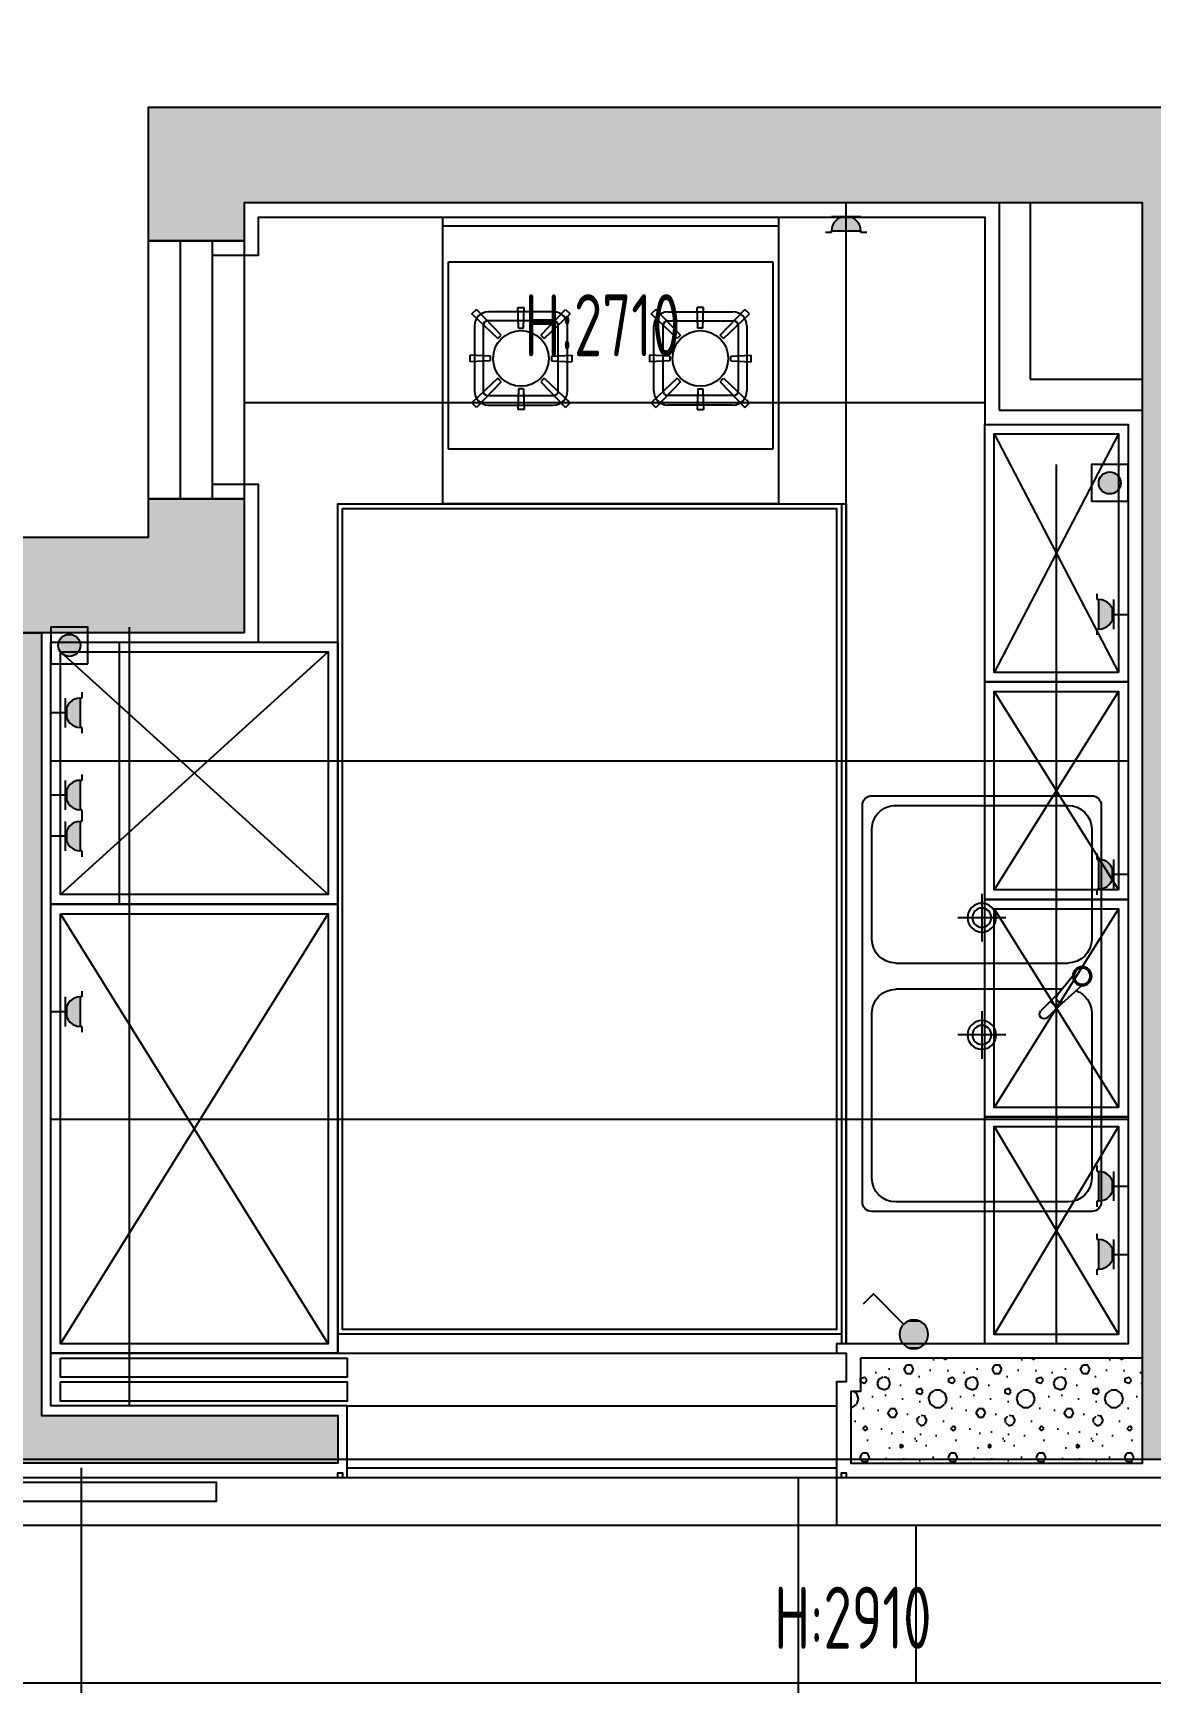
# Model space of a CAD drawing. Header units: millimetres. Extents: x -108767 to 78913, y -380878 to 1470.
# Drawn here: x 36979 to 39318, y -219577 to -216123 of the extents above; entities that cross this region are included whole.
import ezdxf

# ---------------------------------------------------------------- set-up
doc = ezdxf.new("R2010")
doc.units = ezdxf.units.MM
doc.header["$LTSCALE"] = 10
for name, color, linetype in [('012到顶家具', 55, 'Continuous'), ('NW-01-wall(原有墙体)', 255, 'Continuous'), ('NW-01wall(新墙体)', 140, 'Continuous'), ('NW-01梁', 4, 'Continuous'), ('NW-02-fix(到顶家具)', 54, 'Continuous'), ('NW-02-light(平面灯具)', 12, 'Continuous'), ('NW-02-厨卫具', 44, 'Continuous'), ('NW-02-石材完成线', 153, 'Continuous'), ('NW-03-地面铺装', 8, 'Continuous'), ('NW-04-天花造型粗线', 163, 'Continuous'), ('NW-04-天花造型细线', 32, 'Continuous'), ('NW-05-造型粗线', 161, 'Continuous'), ('NW-door(门扇)', 12, 'Continuous'), ('NW-完成面（用于平面）', 43, 'Continuous'), ('NW-开关插座', 117, 'Continuous'), ('NW-开关面板', 147, 'Continuous'), ('NW-强弱电插座', 223, 'Continuous'), ('NW-强电插座', 223, 'Continuous'), ('平面图', 7, 'Continuous')]:
    doc.layers.add(name, color=color, linetype=linetype)
doc.styles.get("Standard").update_dxf_attribs({"font": ''})
doc.styles.add('TSSD_REIN', font='tssdeng.shx', dxfattribs={"width": 0.7, "bigfont": 'hztxt.shx'})
doc.styles.add('宋体', font='', dxfattribs={"width": 0.8})
doc.styles.get('Standard').set_extended_font_data('SimSun')
doc.styles.get('宋体').set_extended_font_data('SimSun')
doc.linetypes.add('铝质LED灯条', pattern='A,12.7,-5.08,["AL.LED",宋体,S=2.54,R=0,X=-2.54,Y=-1.27],-10', length=27.78)

# ---------------------------------------------------------------- blocks, each defined once
blk = doc.blocks.new('2.4_B-003')
at = {"layer": 'NW-02-厨卫具', "color": 8}
for p, q in [((-35.1, 0), (35.1, 0)), ((-35.1, -60), (-35.1, 0)), ((33.92, -9.35), (33.92, -48.6)), ((-29.02, -20.28), (-28.07, -19.33)), ((-23.62, -25.44), (-29.02, -20.28)), ((-22.91, -24.73), (-28.07, -19.33)), ((-11.93, -19.84), (-25.58, -19.84)), ((-19.43, -18.95), (-18.08, -18.95)), ((-19.26, -23.22), (-19.43, -18.95)), ((-18.26, -23.22), (-18.08, -18.95)), ((-14.61, -24.73), (-9.45, -19.33)), ((-13.9, -25.44), (-8.49, -20.28)), ((-9.45, -19.33), (-8.49, -20.28)), ((9.46, -19.33), (8.51, -20.28)), ((13.91, -25.44), (8.51, -20.28)), ((14.62, -24.73), (9.46, -19.33)), ((11.95, -19.84), (25.6, -19.84)), ((18.27, -23.22), (18.1, -18.95)), ((19.45, -18.95), (18.1, -18.95)), ((19.27, -23.22), (19.45, -18.95)), ((22.92, -24.73), (28.08, -19.33)), ((23.63, -25.44), (29.03, -20.28)), ((29.03, -20.28), (28.08, -19.33)), ((-28.51, -22.77), (-28.51, -36.42)), ((-26.67, -22.71), (-26.67, -36.39)), ((-11.97, -21.74), (-25.69, -21.74)), ((-19.26, -23.22), (-18.26, -23.22)), ((-11, -36.39), (-11, -22.71)), ((-9.01, -36.42), (-9.01, -22.77)), ((9.02, -36.42), (9.02, -22.77)), ((11.01, -36.39), (11.01, -22.71)), ((11.99, -21.74), (25.71, -21.74)), ((19.27, -23.22), (18.27, -23.22)), ((26.68, -22.71), (26.68, -36.39)), ((28.52, -22.77), (28.52, -36.42)), ((-23.62, -25.44), (-22.91, -24.73)), ((-14.61, -24.73), (-13.9, -25.44)), ((14.62, -24.73), (13.91, -25.44)), ((23.63, -25.44), (22.92, -24.73)), ((-25.13, -29.09), (-29.4, -28.92)), ((-29.4, -30.27), (-29.4, -28.92)), ((-25.13, -30.09), (-29.4, -30.27)), ((-25.13, -30.09), (-25.13, -29.09)), ((-12.39, -29.09), (-8.11, -28.92)), ((-12.39, -29.09), (-12.39, -30.09)), ((-12.39, -30.09), (-8.11, -30.27)), ((-8.11, -28.92), (-8.11, -30.27)), ((12.4, -29.09), (8.13, -28.92)), ((8.13, -28.92), (8.13, -30.27)), ((12.4, -30.09), (8.13, -30.27)), ((12.4, -29.09), (12.4, -30.09)), ((25.14, -29.09), (29.42, -28.92)), ((25.14, -30.09), (25.14, -29.09)), ((25.14, -30.09), (29.42, -30.27)), ((29.42, -30.27), (29.42, -28.92)), ((-23.62, -33.74), (-29.02, -38.9)), ((-22.91, -34.45), (-28.07, -39.86)), ((-22.91, -34.45), (-23.62, -33.74)), ((-13.9, -33.74), (-14.61, -34.45)), ((-14.61, -34.45), (-9.45, -39.86)), ((-13.9, -33.74), (-8.49, -38.9)), ((13.91, -33.74), (8.51, -38.9)), ((14.62, -34.45), (9.46, -39.86)), ((13.91, -33.74), (14.62, -34.45)), ((22.92, -34.45), (23.63, -33.74)), ((22.92, -34.45), (28.08, -39.86)), ((23.63, -33.74), (29.03, -38.9)), ((-25.69, -37.37), (-11.97, -37.37)), ((-19.26, -35.96), (-19.43, -40.24)), ((-18.26, -35.96), (-19.26, -35.96)), ((-18.26, -35.96), (-18.08, -40.24)), ((25.71, -37.37), (11.99, -37.37)), ((18.27, -35.96), (18.1, -40.24)), ((18.27, -35.96), (19.27, -35.96)), ((19.27, -35.96), (19.45, -40.24)), ((-28.07, -39.86), (-29.02, -38.9)), ((-25.58, -39.34), (-11.93, -39.34)), ((-18.08, -40.24), (-19.43, -40.24)), ((-8.49, -38.9), (-9.45, -39.86)), ((8.51, -38.9), (9.46, -39.86)), ((25.6, -39.34), (11.95, -39.34)), ((18.1, -40.24), (19.45, -40.24)), ((28.08, -39.86), (29.03, -38.9)), ((35.1, -60), (-35.1, -60))]:
    blk.add_line(p, q, dxfattribs=at)
at = {"layer": 'NW-02-厨卫具'}
for p, q in [((-35.1, 0), (35.1, 0)), ((-35.09, -1.86), (35.1, -1.86)), ((35.1, 0), (35.1, -60)), ((-33.9, -9.35), (33.92, -9.35)), ((-33.9, -48.6), (-33.9, -9.35)), ((33.92, -48.6), (-33.9, -48.6))]:
    blk.add_line(p, q, dxfattribs=at)
at = {"layer": 'NW-02-厨卫具', "color": 8}
for centre in [(-18.76, -29.59), (18.77, -29.59)]:
    blk.add_circle(centre, 5.83, dxfattribs=at)
for centre, radius, start, end in [((-25.58, -22.77), 2.92, 90, 179.9996), ((-11.93, -22.77), 2.92, 359.9989, 90), ((11.95, -22.77), 2.92, 90.0007, 180.0004), ((25.6, -22.77), 2.92, 0.0007, 90.0004), ((-25.69, -22.71), 0.975, 90, 180), ((-11.97, -22.71), 0.975, 0, 90), ((11.99, -22.71), 0.975, 90, 180), ((25.71, -22.71), 0.975, 0, 90), ((-25.58, -36.42), 2.92, 179.9996, 269.9993), ((-25.69, -36.39), 0.975, 180, 270), ((-11.97, -36.39), 0.975, 270, 0), ((-11.93, -36.42), 2.92, 269.9993, 359.9989), ((11.95, -36.42), 2.92, 180.0011, 270.0007), ((11.95, -36.42), 2.92, 180.0007, 270.0004), ((11.99, -36.39), 0.975, 180, 270), ((25.6, -36.42), 2.92, 269.9996, 359.9993), ((25.71, -36.39), 0.975, 270, 0)]:
    blk.add_arc(centre, radius, start, end, dxfattribs=at)
blk = doc.blocks.new('*U295')
at = {"layer": '012到顶家具'}
blk.add_lwpolyline([(0, -94), (60.01, -94), (60.01, 0), (0, 0)], close=True, dxfattribs=at)
at = {"layer": '012到顶家具', "color": 8}
blk.add_lwpolyline([(2, -92), (58.01, -92), (58.01, -2), (2, -2)], close=True, dxfattribs=at)
for points in [[(58.01, -2), (2, -92)], [(2, -2), (58.01, -92)]]:
    blk.add_lwpolyline(points, dxfattribs=at)
blk = doc.blocks.new('*U293')
at = {"layer": '012到顶家具'}
blk.add_lwpolyline([(0, -54.8), (60.01, -54.8), (60.01, 0), (0, 0)], close=True, dxfattribs=at)
at = {"layer": '012到顶家具', "color": 8}
blk.add_lwpolyline([(2, -52.8), (58.01, -52.8), (58.01, -2), (2, -2)], close=True, dxfattribs=at)
for points in [[(58.01, -2), (2, -52.8)], [(2, -2), (58.01, -52.8)]]:
    blk.add_lwpolyline(points, dxfattribs=at)
blk = doc.blocks.new('*U326')
at = {"layer": '012到顶家具'}
blk.add_lwpolyline([(0, -53.9), (30, -53.9), (30, 0), (0, 0)], close=True, dxfattribs=at)
at = {"layer": '012到顶家具', "color": 8}
blk.add_lwpolyline([(2, -51.9), (28, -51.9), (28, -2), (2, -2)], close=True, dxfattribs=at)
for points in [[(28, -2), (2, -51.9)], [(2, -2), (28, -51.9)]]:
    blk.add_lwpolyline(points, dxfattribs=at)
blk = doc.blocks.new('*U305')
at = {"layer": '012到顶家具'}
blk.add_lwpolyline([(0, -45.51), (30, -45.51), (30, 0), (0, 0)], close=True, dxfattribs=at)
at = {"layer": '012到顶家具', "color": 8}
blk.add_lwpolyline([(2, -43.51), (28, -43.51), (28, -2), (2, -2)], close=True, dxfattribs=at)
for points in [[(28, -2), (2, -43.51)], [(2, -2), (28, -43.51)]]:
    blk.add_lwpolyline(points, dxfattribs=at)
blk = doc.blocks.new('*U325')
at = {"layer": '012到顶家具'}
blk.add_lwpolyline([(0, -47.51), (30, -47.51), (30, 0), (0, 0)], close=True, dxfattribs=at)
at = {"layer": '012到顶家具', "color": 8}
blk.add_lwpolyline([(2, -45.51), (28, -45.51), (28, -2), (2, -2)], close=True, dxfattribs=at)
for points in [[(28, -2), (2, -45.51)], [(2, -2), (28, -45.51)]]:
    blk.add_lwpolyline(points, dxfattribs=at)
blk = doc.blocks.new('*U61')
h = blk.add_hatch(color=256)
h.dxf.hatch_style = 1
edge = h.paths.add_edge_path()
edge.add_arc((0, 40), 30, 0, 360)
blk.add_lwpolyline([(-50, -10), (50, -10), (50, 90), (-50, 90)], close=True)
blk.add_circle((0, 40), 30)
blk = doc.blocks.new('*U264')
at = {"layer": 'NW-强电插座', "xscale": 0.7704166666280803, "yscale": 0.7704166666280803, "zscale": 0.7704166666280803}
blk.add_blockref('*U61', (225.9, 1986.4), dxfattribs=at)
blk = doc.blocks.new('_LINKPT1')
blk.add_line((0, 0), (0, 0))
blk = doc.blocks.new('单相二三极安全插座')
at = {"linetype": 'Continuous'}
for p, q in [((-33.3, 49.9), (-23.8, 49.9)), ((-23.8, 49.9), (-23.8, 47.5)), ((-23.8, 47.5), (23.8, 47.5)), ((23.8, 49.9), (23.8, 47.5)), ((23.8, 49.9), (33.3, 49.9)), ((23.8, 23.8), (-23.8, 23.8)), ((0, 23.8), (0, 0))]:
    blk.add_line(p, q, dxfattribs=at)
blk.add_arc((0, 47.5), 23.8, 180, 0, dxfattribs=at)
for points in [[(20.6, 35.7), (-20.6, 35.7), (23.8, 47.5), (-23.8, 47.5)], [(11.9, 27), (-11.9, 27), (20.6, 35.7), (-20.6, 35.7)], [(0, 23.8), (0, 23.8), (11.9, 27), (-11.9, 27)]]:
    blk.add_solid(points, dxfattribs=at)
at = {"linetype": 'Continuous', "xscale": 0.0950808586651788, "yscale": 0.0950808586651788, "zscale": 0.0950808586651788}
blk.add_blockref('_LINKPT1', (0, 0), dxfattribs=at)
blk = doc.blocks.new('*U260')
at = {"layer": 'NW-强电插座', "xscale": 1.2943, "yscale": 1.2943, "zscale": 1.2943}
blk.add_blockref('单相二三极安全插座', (225.9, 1978.7), dxfattribs=at)
blk = doc.blocks.new('fgregrt')
at = {"layer": 'NW-开关面板'}
for p, q in [((5135.44, -371.79), (5136.16, -371.07)), ((5137.56, -373.9), (5135.44, -371.79))]:
    blk.add_line(p, q, dxfattribs=at)
blk.add_circle((5138.27, -374.61), 1, dxfattribs=at)
for points in [[(5137.27, -374.61), (5137.27, -374.61), (5137.4, -375.11), (5137.4, -374.11)], [(5137.4, -375.11), (5137.4, -374.11), (5137.77, -375.48), (5137.77, -373.74)], [(5137.77, -375.48), (5137.77, -373.74), (5138.27, -375.61), (5138.27, -373.61)], [(5138.77, -375.48), (5138.77, -373.74), (5138.27, -375.61), (5138.27, -373.61)], [(5139.14, -375.11), (5139.14, -374.11), (5138.77, -375.48), (5138.77, -373.74)], [(5139.27, -374.61), (5139.27, -374.61), (5139.14, -375.11), (5139.14, -374.11)]]:
    blk.add_solid(points, dxfattribs=at)
at = {"layer": 'NW-开关面板', "xscale": 4.805045045043872, "yscale": 4.805045045043872, "zscale": 4.805045045043872, "rotation": 90}
for p in [(5138.27, -373.61), (5137.27, -374.61), (5139.27, -374.61)]:
    blk.add_blockref('_LINKPT1', p, dxfattribs=at)
at = {"layer": 'NW-开关面板', "width": 0.8, "flags": 9}
blk.add_attdef('A', (5139.27, -374.61), '', height=0.0000961, rotation=90, dxfattribs=at)
blk = doc.blocks.new('*U267')
at = {"layer": 'NW-开关插座', "xscale": 30.1, "yscale": 30.1, "zscale": 30.1}
blk.add_blockref('fgregrt', (-154436, 13289.8), dxfattribs=at)
blk = doc.blocks.new('2.4_A-001')
at = {"layer": 'NW-02-厨卫具'}
for p, q in [((41.5, 0), (-41.5, 0)), ((-43.5, -2), (-43.5, -48)), ((-2, -2), (-36.5, -2)), ((36.5, -2), (13.5, -2)), ((43.5, -48), (43.5, -2)), ((-41.5, -7), (-41.5, -43)), ((3, -8.21), (3, -43)), ((8.5, -43), (8.5, -7)), ((41.5, -43), (41.5, -7)), ((-36.5, -48), (-2, -48)), ((13.5, -48), (36.5, -48)), ((-41.5, -50), (41.5, -50))]:
    blk.add_line(p, q, dxfattribs=at)
at = {"layer": 'NW-02-厨卫具', "color": 8}
for p, q in [((3.75, -4.13), (0.52, -7.68)), ((5.67, -6), (1.9, -9.12)), ((0.27, -8.07), (-2.9, -11.24)), ((2.74, -8.43), (-1.49, -12.65)), ((0.5, -10.67), (-0.92, -9.25)), ((-6.55, -20), (-6.55, -30)), ((17.99, -20), (17.99, -30)), ((-1.55, -25), (-11.55, -25)), ((22.99, -25), (12.99, -25))]:
    blk.add_line(p, q, dxfattribs=at)
for centre, radius in [((5.75, -4), 2), ((5.75, -4), 1.7), ((-6.55, -25), 3), ((-6.55, -25), 2), ((17.99, -25), 3), ((17.99, -25), 2)]:
    blk.add_circle(centre, radius, dxfattribs=at)
at = {"layer": 'NW-02-厨卫具'}
for centre, radius, start, end in [((-41.5, -2), 2, 90, 180), ((41.5, -2), 2, 0, 90), ((-36.5, -7), 5, 90, 180), ((-2, -7), 5, 20.0381, 90), ((13.5, -7), 5, 90, 180), ((36.5, -7), 5, 0, 90), ((-36.5, -43), 5, 180, 270), ((-2, -43), 5, 270, 0), ((13.5, -43), 5, 180, 270), ((36.5, -43), 5, 270, 0), ((-41.5, -48), 2, 180, 270), ((41.5, -48), 2, 270, 0)]:
    blk.add_arc(centre, radius, start, end, dxfattribs=at)
at = {"layer": 'NW-02-厨卫具', "color": 8}
for centre, start, end in [((1.22, -8.39), 133.6202, 313.6202), ((-2.2, -11.95), 135, 315)]:
    blk.add_arc(centre, 1, start, end, dxfattribs=at)

msp = doc.modelspace()

# ---------------------------------------------------------------- hatches: boundary and pattern name
at = {"layer": 'NW-01-wall(原有墙体)'}
h = msp.add_hatch(color=250, dxfattribs=at)
h.dxf.hatch_style = 1
h.paths.add_polyline_path([(37420.2, -216558.6), (37220.2, -216558.6), (37220.2, -216278.6), (46500.2, -216278.6), (46500.2, -216123.4), (46700.2, -216123.4), (46700.2, -217005.6), (46500.2, -217005.6), (46500.2, -216478), (39520.2, -216478), (39520.1, -219108.6), (39300.2, -219108.6), (39300.2, -216478.6), (37420.2, -216478.6)])
h = msp.add_hatch(color=250, dxfattribs=at)
h.dxf.hatch_style = 1
h.paths.add_polyline_path([(36430.2, -217378.6), (37420.2, -217378.6), (37420.2, -217098.6), (37220.2, -217098.6), (37220.2, -217178.6), (36430.2, -217178.6)])
at = {"layer": '平面图'}
h = msp.add_hatch(dxfattribs=at)
h.set_pattern_fill('14砌块砖隔墙', color=250, scale=184.459189, style=0, pattern_type=2)
h.set_pattern_definition([(0, (54.42, -56.26), (92.2296, 184.45919), [0, -184.45919]), (0, (-53.5, -81.16), (92.2296, 184.45919), [0, -184.45919]), (0, (6.46, -83), (92.2296, 184.45919), [0, -184.45919]), (0, (71.94, -28.6), (92.2296, 184.45919), [0, -184.45919]), (0, (-4.61, -92.23), (92.2296, 184.45919), [0, -184.45919]), (0, (90.39, 87.62), (92.2296, 184.45919), [0, -184.45919]), (0, (34.12, 72.86), (92.2296, 184.45919), [0, -184.45919]), (0, (63.64, 49.8), (92.2296, 184.45919), [0, -184.45919]), (0, (-86.7, 46.11), (92.2296, 184.45919), [0, -184.45919]), (0, (3.69, 37.81), (92.2296, 184.45919), [0, -184.45919]), (0, (-31.36, -9.22), (92.2296, 184.45919), [0, -184.45919]), (0, (-29.51, -78.4), (92.2296, 184.45919), [0, -184.45919]), (0, (39.66, -85.77), (92.2296, 184.45919), [0, -184.45919]), (0, (90.39, -4.61), (92.2296, 184.45919), [0, -184.45919]), (0, (-82.08, -33.2), (92.2296, 184.45919), [0, -184.45919]), (0, (-66.4, -1.84), (92.2296, 184.45919), [0, -184.45919]), (0, (5.53, -14.76), (92.2296, 184.45919), [0, -184.45919]), (0, (-20.29, -41.5), (92.2296, 184.45919), [0, -184.45919]), (0, (-35.05, 19.37), (92.2296, 184.45919), [0, -184.45919]), (0, (-11.99, 88.54), (92.2296, 184.45919), [0, -184.45919]), (0, (-74.7, -71.94), (92.2296, 184.45919), [0, -184.45919]), (0, (26.75, 50.73), (92.2296, 184.45919), [0, -184.45919]), (0, (-59.03, 53.5), (92.2296, 184.45919), [0, -184.45919]), (0, (-73.78, 77.47), (92.2296, 184.45919), [0, -184.45919]), (130.601294, (79.054, 29.865), (-461.14796828, 553.37757044), [8.09824, -3393.16109]), (18.434949, (65.878, 33.378), (461.1479726, 184.4591883), [8.33302, -1158.28932]), (90, (65.88, 25.47), (92.229595, 184.45919), [7.9054, -361.01297]), (161.565051, (73.784, 22.838), (-461.1479766, 184.459176), [8.33302, -1158.28932]), (53.130102, (73.784, 22.838), (92.2295947, 184.459189), [8.78377, -913.51216]), (135, (80.81, -71.15), (-92.229606, 184.459177), [7.45328, -514.2761]), (45, (70.27, -71.15), (92.229594, 184.459189), [7.45328, -514.2761]), (135, (75.54, -76.42), (-92.229606, 184.459177), [7.45328, -514.2761]), (45, (75.54, -76.42), (92.229594, 184.459189), [7.45328, -514.2761]), (116.56505, (-7.9, 52.7), (-1e-05, 368.91837), [9.82055, -196.41107]), (180, (-12.3, 61.49), (-92.2296, 184.45919), [10.54053, -173.91866]), (63.43495, (-27.23, 52.7), (1e-07, 368.91838), [9.82055, -196.41107]), (116.56505, (-22.84, 43.92), (-1e-05, 368.91837), [9.82055, -196.41107]), (0, (-22.84, 43.92), (92.2296, 184.45919), [10.54053, -173.91866]), (63.43495, (-12.3, 43.92), (1e-07, 368.91838), [9.82055, -196.41107]), (107.102728, (61.4864, -9.662), (-276.6887736, 922.29594868), [11.94722, -5005.8852]), (143.972626, (57.973, 1.757), (-1752.362276, 1291.21432354), [11.94722, -2496.96889]), (180, (48.31, 8.78), (-92.2296, 184.45919), [11.4189, -173.04028]), (36.027373, (27.23, 1.757), (1752.3622853, 1291.2143111), [11.94722, -2496.96889]), (71.565051, (23.716, -8.784), (276.6887854, 922.2959447), [11.11069, -1155.51165]), (107.102728, (27.23, -20.203), (-276.6887736, 922.29594868), [11.94722, -5005.8852]), (143.972626, (36.892, -27.23), (-1752.362276, 1291.21432354), [11.94722, -2496.96889]), (0, (36.9, -27.23), (92.2296, 184.45919), [11.4189, -173.04028]), (36.027373, (48.311, -27.23), (1752.3622853, 1291.2143111), [11.94722, -2496.96889]), (71.565051, (57.973, -20.203), (276.6887854, 922.2959447), [11.11069, -1155.51165]), (150.255118, (63.243, 76.419), (-276.6887842, 184.4591867), [7.0817, -1480.07582]), (90, (57.09, 72.905), (92.229595, 184.45919), [7.02702, -361.89135]), (29.744881, (57.095, 72.905), (276.6887837, 184.4591882), [7.0817, -1480.07582]), (116.56505, (20.2, -54.46), (-1e-05, 368.91837), [9.82055, -196.41107]), (168.690067, (15.81, -45.676), (-830.0663521, 184.4591846), [8.95772, -1872.16411]), (41.185925, (0, -50.0675), (2305.73985582, 2029.05106764), [9.33728, -3912.31871]), (90, (0, -58.85), (92.229595, 184.45919), [8.78377, -360.1346]), (138.814074, (7.027, -65), (-2305.7398288, 2029.0510983), [9.33728, -3912.31871]), (16.699244, (7.027, -65), (3043.57661373, 922.29594078), [9.17053, -3842.45037]), (60.945396, (15.811, -62.365), (92.22959487, 184.45918847), [9.04345, -3789.20364]), (109.983106, (-57.0945, 22.838), (-461.14797504, 1291.2143218), [10.28114, -4307.79774]), (155.556045, (-60.608, 32.5), (-1198.98473437, 553.3775561), [10.61347, -4447.04414]), (24.4439547, (-79.932, 32.5), (1198.9847304, 553.37756493), [10.61347, -4447.04414]), (70.0168934, (-83.446, 22.838), (461.1479747, 1291.21432201), [10.28114, -4307.79774]), (109.983106, (-79.932, 13.176), (-461.14797504, 1291.2143218), [10.28114, -4307.79774]), (160.016893, (-70.27, 9.662), (-461.1479749, 184.4591814), [10.28114, -2148.75827]), (19.9831065, (-70.27, 9.662), (461.1479721, 184.4591895), [10.28114, -2148.75827]), (70.0168934, (-60.608, 13.176), (461.1479747, 1291.21432201), [10.28114, -4307.79774]), (122.005383, (11.419, 6.149), (-92.2296072, 184.4591801), [8.2866, -1731.89791]), (18.434949, (-0.878, 10.54), (461.1479726, 184.4591883), [8.33302, -1158.28932]), (90, (-0.88, 2.635), (92.229595, 184.45919), [7.9054, -361.01297]), (161.565051, (7.027, 0), (-461.1479766, 184.459176), [8.33302, -1158.28932]), (54.462322, (7.027, 0), (645.6071612, 922.2959445), [7.55608, -3165.99978]), (116.56505, (-42.16, -38.65), (-1e-05, 368.91837), [9.82055, -196.41107]), (180, (-46.55, -29.86), (-92.2296, 184.45919), [9.66215, -174.79703]), (59.036243, (-61.486, -38.649), (92.2295948, 184.4591881), [10.24355, -2140.9016]), (120.963756, (-56.216, -47.432), (-92.2296071, 184.4591806), [10.24355, -2140.9016]), (0, (-56.22, -47.43), (92.2296, 184.45919), [9.66215, -174.79703]), (63.43495, (-46.55, -47.43), (1e-07, 368.91838), [9.82055, -196.41107])])
h.paths.add_polyline_path([(36996.1, -217378.6), (36846.1, -217378.6), (36846.1, -217628.7), (36860.1, -217628.7), (36860.1, -217649.7), (36846.1, -217649.7), (36846.1, -217828.7), (36860.1, -217828.7), (36860.1, -217849.7), (36846.1, -217849.7), (36846.1, -219036.6), (36446.1, -219036.6), (36446.1, -219116.6), (37616.2, -219116.6), (37616.2, -219016.6), (36996.1, -219016.6)])
h = msp.add_hatch(dxfattribs=at)
h.set_pattern_fill('14砌块砖隔墙', color=250, scale=184.459189, style=0, pattern_type=2)
h.set_pattern_definition([(0, (54.42, -76.26), (92.2296, 184.45919), [0, -184.45919]), (0, (-53.5, -101.16), (92.2296, 184.45919), [0, -184.45919]), (0, (6.46, -103), (92.2296, 184.45919), [0, -184.45919]), (0, (71.94, -48.6), (92.2296, 184.45919), [0, -184.45919]), (0, (-4.61, -112.23), (92.2296, 184.45919), [0, -184.45919]), (0, (90.39, 67.62), (92.2296, 184.45919), [0, -184.45919]), (0, (34.12, 52.86), (92.2296, 184.45919), [0, -184.45919]), (0, (63.64, 29.8), (92.2296, 184.45919), [0, -184.45919]), (0, (-86.7, 26.11), (92.2296, 184.45919), [0, -184.45919]), (0, (3.69, 17.81), (92.2296, 184.45919), [0, -184.45919]), (0, (-31.36, -29.22), (92.2296, 184.45919), [0, -184.45919]), (0, (-29.51, -98.4), (92.2296, 184.45919), [0, -184.45919]), (0, (39.66, -105.77), (92.2296, 184.45919), [0, -184.45919]), (0, (90.39, -24.61), (92.2296, 184.45919), [0, -184.45919]), (0, (-82.08, -53.2), (92.2296, 184.45919), [0, -184.45919]), (0, (-66.4, -21.84), (92.2296, 184.45919), [0, -184.45919]), (0, (5.53, -34.76), (92.2296, 184.45919), [0, -184.45919]), (0, (-20.29, -61.5), (92.2296, 184.45919), [0, -184.45919]), (0, (-35.05, -0.63), (92.2296, 184.45919), [0, -184.45919]), (0, (-11.99, 68.54), (92.2296, 184.45919), [0, -184.45919]), (0, (-74.7, -91.94), (92.2296, 184.45919), [0, -184.45919]), (0, (26.75, 30.73), (92.2296, 184.45919), [0, -184.45919]), (0, (-59.03, 33.5), (92.2296, 184.45919), [0, -184.45919]), (0, (-73.78, 57.47), (92.2296, 184.45919), [0, -184.45919]), (130.601294, (79.054, 9.865), (-461.14796828, 553.37757044), [8.09824, -3393.16109]), (18.434949, (65.878, 13.378), (461.1479726, 184.4591883), [8.33302, -1158.28932]), (90, (65.88, 5.47), (92.229595, 184.45919), [7.9054, -361.01297]), (161.565051, (73.784, 2.838), (-461.1479766, 184.459176), [8.33302, -1158.28932]), (53.130102, (73.784, 2.838), (92.2295947, 184.459189), [8.78377, -913.51216]), (135, (80.81, -91.15), (-92.229606, 184.459177), [7.45328, -514.2761]), (45, (70.27, -91.15), (92.229594, 184.459189), [7.45328, -514.2761]), (135, (75.54, -96.42), (-92.229606, 184.459177), [7.45328, -514.2761]), (45, (75.54, -96.42), (92.229594, 184.459189), [7.45328, -514.2761]), (116.56505, (-7.9, 32.7), (-1e-05, 368.91837), [9.82055, -196.41107]), (180, (-12.3, 41.49), (-92.2296, 184.45919), [10.54053, -173.91866]), (63.43495, (-27.23, 32.7), (1e-07, 368.91838), [9.82055, -196.41107]), (116.56505, (-22.84, 23.92), (-1e-05, 368.91837), [9.82055, -196.41107]), (0, (-22.84, 23.92), (92.2296, 184.45919), [10.54053, -173.91866]), (63.43495, (-12.3, 23.92), (1e-07, 368.91838), [9.82055, -196.41107]), (107.102728, (61.4864, -29.662), (-276.6887736, 922.29594868), [11.94722, -5005.8852]), (143.972626, (57.973, -18.243), (-1752.362276, 1291.21432354), [11.94722, -2496.96889]), (180, (48.31, -11.22), (-92.2296, 184.45919), [11.4189, -173.04028]), (36.027373, (27.23, -18.243), (1752.3622853, 1291.2143111), [11.94722, -2496.96889]), (71.565051, (23.716, -28.784), (276.6887854, 922.2959447), [11.11069, -1155.51165]), (107.102728, (27.23, -40.203), (-276.6887736, 922.29594868), [11.94722, -5005.8852]), (143.972626, (36.892, -47.23), (-1752.362276, 1291.21432354), [11.94722, -2496.96889]), (0, (36.9, -47.23), (92.2296, 184.45919), [11.4189, -173.04028]), (36.027373, (48.311, -47.23), (1752.3622853, 1291.2143111), [11.94722, -2496.96889]), (71.565051, (57.973, -40.203), (276.6887854, 922.2959447), [11.11069, -1155.51165]), (150.255118, (63.243, 56.419), (-276.6887842, 184.4591867), [7.0817, -1480.07582]), (90, (57.09, 52.905), (92.229595, 184.45919), [7.02702, -361.89135]), (29.744881, (57.095, 52.905), (276.6887837, 184.4591882), [7.0817, -1480.07582]), (116.56505, (20.2, -74.46), (-1e-05, 368.91837), [9.82055, -196.41107]), (168.690067, (15.81, -65.676), (-830.0663521, 184.4591846), [8.95772, -1872.16411]), (41.185925, (0, -70.0675), (2305.73985582, 2029.05106764), [9.33728, -3912.31871]), (90, (0, -78.85), (92.229595, 184.45919), [8.78377, -360.1346]), (138.814074, (7.027, -85), (-2305.7398288, 2029.0510983), [9.33728, -3912.31871]), (16.699244, (7.027, -85), (3043.57661373, 922.29594078), [9.17053, -3842.45037]), (60.945396, (15.811, -82.365), (92.22959487, 184.45918847), [9.04345, -3789.20364]), (109.983106, (-57.0945, 2.838), (-461.14797504, 1291.2143218), [10.28114, -4307.79774]), (155.556045, (-60.608, 12.5), (-1198.98473437, 553.3775561), [10.61347, -4447.04414]), (24.4439547, (-79.932, 12.5), (1198.9847304, 553.37756493), [10.61347, -4447.04414]), (70.0168934, (-83.446, 2.838), (461.1479747, 1291.21432201), [10.28114, -4307.79774]), (109.983106, (-79.932, -6.824), (-461.14797504, 1291.2143218), [10.28114, -4307.79774]), (160.016893, (-70.27, -10.338), (-461.1479749, 184.4591814), [10.28114, -2148.75827]), (19.9831065, (-70.27, -10.338), (461.1479721, 184.4591895), [10.28114, -2148.75827]), (70.0168934, (-60.608, -6.824), (461.1479747, 1291.21432201), [10.28114, -4307.79774]), (122.005383, (11.419, -13.851), (-92.2296072, 184.4591801), [8.2866, -1731.89791]), (18.434949, (-0.878, -9.46), (461.1479726, 184.4591883), [8.33302, -1158.28932]), (90, (-0.88, -17.365), (92.229595, 184.45919), [7.9054, -361.01297]), (161.565051, (7.027, -20), (-461.1479766, 184.459176), [8.33302, -1158.28932]), (54.462322, (7.027, -20), (645.6071612, 922.2959445), [7.55608, -3165.99978]), (116.56505, (-42.16, -58.65), (-1e-05, 368.91837), [9.82055, -196.41107]), (180, (-46.55, -49.86), (-92.2296, 184.45919), [9.66215, -174.79703]), (59.036243, (-61.486, -58.649), (92.2295948, 184.4591881), [10.24355, -2140.9016]), (120.963756, (-56.216, -67.432), (-92.2296071, 184.4591806), [10.24355, -2140.9016]), (0, (-56.22, -67.43), (92.2296, 184.45919), [9.66215, -174.79703]), (63.43495, (-46.55, -67.43), (1e-07, 368.91838), [9.82055, -196.41107])])
h.paths.add_polyline_path([(39300.1, -218896.8), (38710.1, -218896.8), (38710.1, -218966.6), (38690.1, -218966.6), (38690.1, -219116.6), (39300.1, -219116.6)])

# ---------------------------------------------------------------- linework, layer by layer
at = {"layer": 'NW-01-wall(原有墙体)'}
for p, q in [((37286.8, -216558.6), (37286.8, -217098.6)), ((37353.5, -216558.6), (37353.5, -217098.6))]:
    msp.add_line(p, q, dxfattribs=at)
for points in [[(37420.2, -216558.6), (37220.2, -216558.6), (37220.2, -216278.6), (46500.2, -216278.6), (46500.2, -216123.4), (46700.2, -216123.4), (46700.2, -217005.6), (46500.2, -217005.6), (46500.2, -216478), (39520.2, -216478), (39520.1, -219108.6), (39300.2, -219108.6), (39300.2, -216478.6), (37420.2, -216478.6), (37420.2, -216558.6)], [(37420.2, -217098.6), (37220.2, -217098.6), (37220.2, -216558.6), (37420.2, -216558.6)], [(36430.2, -217378.6), (36430.2, -217178.6), (37220.2, -217178.6), (37220.2, -217098.6), (37420.2, -217098.6), (37420.2, -217378.6), (36430.2, -217378.6)]]:
    msp.add_lwpolyline(points, close=True, dxfattribs=at)
at = {"layer": 'NW-01wall(新墙体)'}
for points in [[(39000.2, -216912.6), (39300.2, -216912.6), (39300.2, -216478.6), (39000.2, -216478.6)], [(39065.2, -216847.6), (39300.2, -216847.6), (39300.2, -216478.6), (39065.2, -216478.6)], [(36846.1, -217378.6), (36996.1, -217378.6), (36996.1, -219016.6), (37616.2, -219016.6), (37616.2, -219116.6), (36446.1, -219116.6), (36446.1, -219036.6), (36846.1, -219036.6), (36846.1, -217408.6)], [(38710.1, -218896.8), (38710.1, -218966.6), (38690.1, -218966.6), (38690.1, -219116.6), (39300.2, -219116.6), (39300.2, -218896.8)]]:
    msp.add_lwpolyline(points, close=True, dxfattribs=at)
at = {"layer": 'NW-01梁'}
msp.add_line((39300.2, -219108.6), (34870.2, -219108.6), dxfattribs=at)
at = {"layer": 'NW-02-light(平面灯具)', "linetype": '铝质LED灯条'}
for p, q in [((39120.1, -218866.8), (39120.1, -217026.6)), ((37158.6, -217398.6), (37158.6, -217946.6))]:
    msp.add_line(p, q, dxfattribs=at)
at = {"layer": 'NW-02-石材完成线'}
msp.add_lwpolyline([(37616.2, -217398.6), (37616.2, -217108.6), (38670.1, -217108.6), (38670.1, -218866.8)], dxfattribs=at)
at = {"layer": 'NW-03-地面铺装'}
for p, q in [((38680.1, -218866.8), (38680.1, -216476.6)), ((37420.2, -216896.6), (38970.1, -216896.6)), ((37180.2, -218996.6), (37180.2, -217366.6)), ((37016.1, -217646.6), (39270.2, -217646.6)), ((37016.1, -218396.6), (39270.2, -218396.6)), ((37080.2, -223715.8), (37080.2, -219126.6)), ((35580.2, -219146.6), (41200.2, -219146.6)), ((38580.2, -223715.8), (38580.1, -219146.6))]:
    msp.add_line(p, q, dxfattribs=at)
for points in [[(37016.1, -218996.6), (37016.1, -218886.6), (37616.1, -218886.6), (37616.1, -217108.6), (38680.1, -217108.6), (38680.1, -218866.8)], [(46480.2, -225104.6), (41032.2, -225104.6), (41032.2, -223715.8), (35580.2, -223715.8), (35580.2, -219186.6), (35580.2, -219126.6), (35580.2, -219146.6), (39520.1, -219146.6), (39520.1, -218676.6), (41090.2, -218676.6), (41090.2, -219146.6), (41200.2, -219146.6), (41200.2, -219576.6), (41090.2, -219576.6), (41090.2, -220626.6), (40770.2, -220626.6), (40770.2, -220776.6), (42330.2, -220776.6)]]:
    msp.add_lwpolyline(points, dxfattribs=at)
at = {"layer": 'NW-04-天花造型粗线'}
msp.add_line((37636.2, -219126.6), (38660.1, -219126.6), dxfattribs=at)
msp.add_lwpolyline([(37616.2, -217108.6), (38670.1, -217108.6), (38670.1, -218846.8), (37616.2, -218846.8)], close=True, dxfattribs=at)
at = {"layer": 'NW-04-天花造型粗线', "color": 8}
msp.add_lwpolyline([(37626.2, -217118.6), (38660.1, -217118.6), (38660.1, -218836.8), (37626.2, -218836.8)], close=True, dxfattribs=at)
at = {"layer": 'NW-04-天花造型细线'}
for p, q in [((38660.1, -219146.6), (38660.1, -219246.6)), ((41200.2, -219246.6), (35580.2, -219246.6)), ((38826.1, -219246.6), (38826.1, -219576.6)), ((41090.2, -219576.6), (34740.2, -219576.6))]:
    msp.add_line(p, q, dxfattribs=at)
at = {"layer": 'NW-05-造型粗线'}
for p, q in [((37616.2, -218886.6), (38660.1, -218886.6)), ((37636.2, -218996.6), (38660.1, -218996.6))]:
    msp.add_line(p, q, dxfattribs=at)
at = {"layer": 'NW-door(门扇)'}
for points in [[(37036.1, -218896.6), (37636.2, -218896.6), (37636.2, -218936.6), (37036.1, -218936.6)], [(37036.1, -218946.6), (37636.2, -218946.6), (37636.2, -218986.6), (37036.1, -218986.6)], [(36446.1, -219156.6), (37362, -219156.6), (37362, -219196.6), (36446.1, -219196.6)]]:
    msp.add_lwpolyline(points, close=True, dxfattribs=at)
at = {"layer": 'NW-完成面（用于平面）'}
for points in [[(37353.5, -216558.6), (37353.5, -216588.6), (37450.2, -216588.6), (37450.2, -216508.6), (38970.1, -216508.6), (38970.1, -216942.6), (39270.1, -216942.6), (39270.2, -218866.8), (38660.1, -218866.8), (38660.1, -218886.6), (38680.1, -218886.6), (38680.1, -218946.6), (38660.1, -218946.6), (38660.1, -219146.6), (38670.1, -219146.6), (38670.1, -219136.6), (38680.1, -219136.6), (38680.1, -219146.6), (39532.1, -219146.6), (39532.1, -218676.6), (41090.2, -218676.6), (41090.2, -219146.6), (41240.2, -219146.6)], [(36426.1, -219105.6), (36426.1, -219146.6), (37616.2, -219146.6), (37616.2, -219136.6), (37626.2, -219136.6), (37626.2, -219146.6), (37636.2, -219146.6), (37636.2, -218996.6), (37016.1, -218996.6), (37016.1, -217398.6), (37450.2, -217398.6), (37450.2, -217068.6), (37353.5, -217068.6), (37353.5, -217098.6)]]:
    msp.add_lwpolyline(points, dxfattribs=at)

# ---------------------------------------------------------------- block references
at = {"layer": '012到顶家具', "ltscale": 10, "xscale": 10, "yscale": 10, "zscale": 10}
msp.add_blockref('2.4_B-003', (38187.3, -216508.6), dxfattribs=at)
at = {"layer": 'NW-02-fix(到顶家具)', "ltscale": 10, "xscale": -10, "yscale": 10, "zscale": 10}
for name, p in [('*U326', (39270.1, -216942.6)), ('*U305', (39270.1, -217481.6)), ('*U305', (39270.1, -217936.7)), ('*U325', (39270.1, -218391.8))]:
    msp.add_blockref(name, p, dxfattribs=at)
at = {"layer": 'NW-02-fix(到顶家具)', "ltscale": 10, "xscale": -10, "yscale": 10, "zscale": 10, "rotation": 180}
for name, p in [('*U293', (37016.1, -217946.6)), ('*U295', (37016.1, -218886.6))]:
    msp.add_blockref(name, p, dxfattribs=at)
at = {"layer": 'NW-02-厨卫具', "xscale": -10.00000000000123, "yscale": 10.00000000000123, "zscale": 10.00000000000123, "rotation": 270}
msp.add_blockref('2.4_A-001', (39214, -218154.8), dxfattribs=at)
at = {"layer": 'NW-开关插座', "xscale": -0.9984580498866216, "yscale": 0.9984580498866216, "zscale": 0.9984580498866216, "rotation": 90}
msp.add_blockref('*U267', (40832.7, -218621.3), dxfattribs=at)
at = {"layer": 'NW-强弱电插座'}
for name, p, xscale, yscale, zscale, rotation in [('*U260', (38905.6, -214500.9), 0.9984580498866217, 0.9984580498866217, 0.9984580498866217, 180.0020017628187), ('*U264', (41245.8, -217290.6), 0.9984580498866216, 0.9984580498866216, 0.9984580498866216, 89.99999999999999), ('*U260', (41245.8, -217565.6), 0.9984580498866216, 0.9984580498866216, 0.9984580498866216, 89.99999999999999), ('*U264', (39068.7, -217630.6), 0.9984580498866216, 0.9984580498866216, 0.9984580498866216, 89.99999999999999), ('*U260', (35040.4, -217320.5), 0.9984580498866216, 0.9984580498866216, 0.9984580498866216, 270.001364857767), ('*U260', (35040.4, -217492.7), 0.9984580498866216, 0.9984580498866216, 0.9984580498866216, 270.001364857767), ('*U260', (35040.4, -217578.7), 0.9984580498866216, 0.9984580498866216, 0.9984580498866216, 270.001364857767), ('*U260', (41245.8, -218109.4), 0.9984580498866216, 0.9984580498866216, 0.9984580498866216, 89.99999999999999), ('*U260', (35040.4, -217946.1), 0.9984580498866216, 0.9984580498866216, 0.9984580498866216, 270.001364857767), ('*U260', (41245.8, -218762.4), 0.9984580498866216, 0.9984580498866216, 0.9984580498866216, 89.99999999999999), ('*U260', (41245.8, -218905), 0.9984580498866216, 0.9984580498866216, 0.9984580498866216, 89.99999999999999)]:
    msp.add_blockref(name, p, dxfattribs=dict(at, xscale=xscale, yscale=yscale, zscale=zscale, rotation=rotation))

# ---------------------------------------------------------------- texts
at = {"layer": 'NW-01梁', "color": 251, "style": 'TSSD_REIN', "width": 0.7}
for s, p in [('H:2710', (38007, -216800)), ('H:2910', (38529.3, -219505))]:
    msp.add_text(s, height=130, dxfattribs=at).set_placement(p)

doc.saveas('drawing.dxf')
